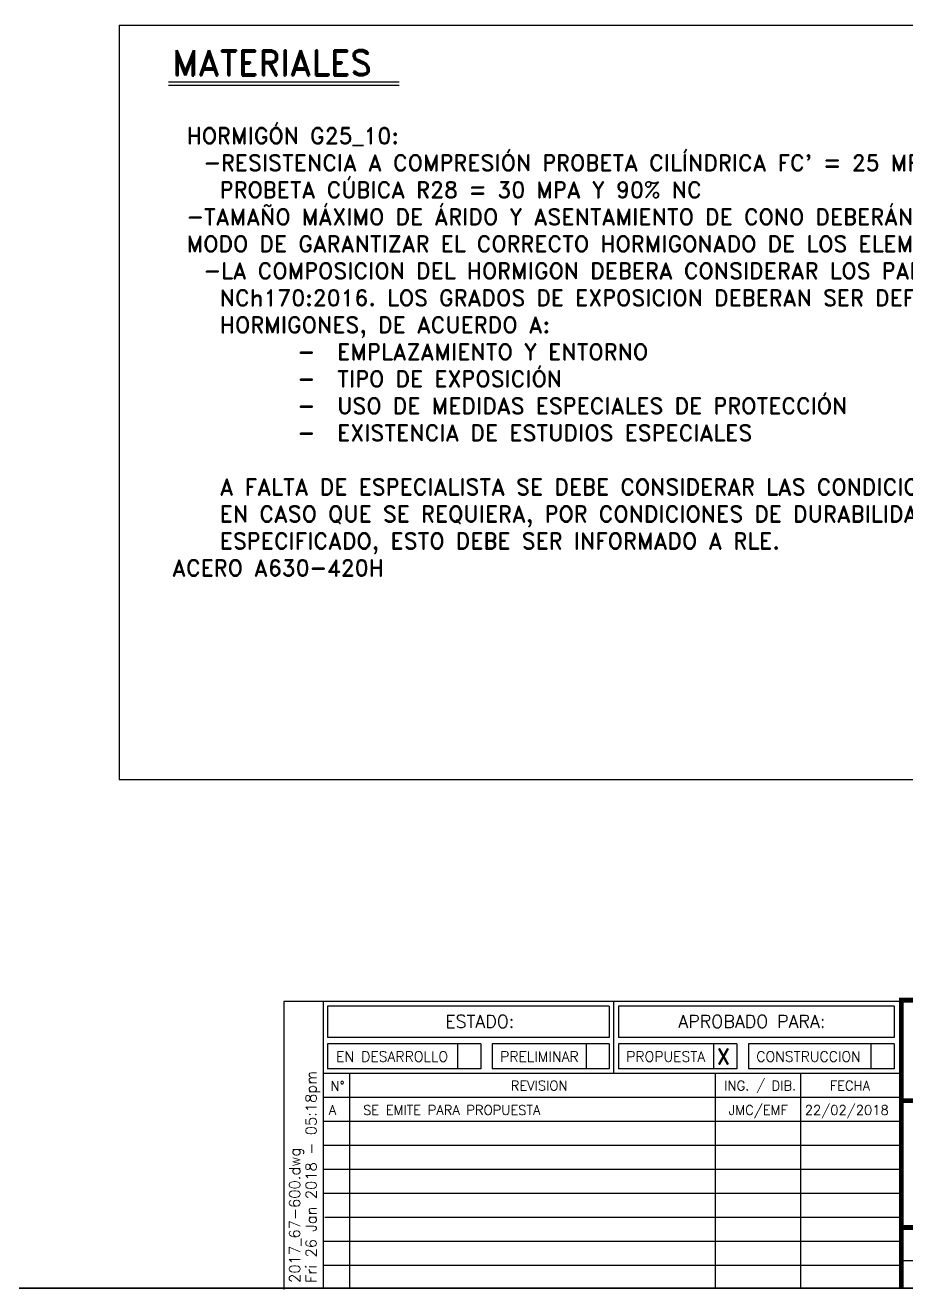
# Model space of a CAD drawing. Extents: x -6066 to 8175, y -13042 to 14234.
# Drawn here: x 3977 to 4895, y 66 to 1383 of the extents above; entities that cross this region are included whole.
import ezdxf
from ezdxf.enums import TextEntityAlignment as Align

# ---------------------------------------------------------------- set-up
doc = ezdxf.new("R2010")
doc.units = 0
doc.header["$LTSCALE"] = 30
doc.header["$MEASUREMENT"] = 0
doc.layers.get('0').update_dxf_attribs({"linetype": 'CONTINUOUS'})
for name, color, linetype in [('FORMATO', 7, 'CONTINUOUS'), ('RLA-FORMATO', 7, 'CONTINUOUS'), ('RLA-TEXTOS2', 6, 'CONTINUOUS')]:
    doc.layers.add(name, color=color, linetype=linetype)
doc.styles.add('ROMAND', font='romand', dxfattribs={"height": 31.5})
doc.styles.add('ROMANS', font='romans.shx', dxfattribs={"height": 11.25})

# ---------------------------------------------------------------- blocks, each defined once
blk = doc.blocks.new('viñeta-rl')
at = {"layer": 'RLA-FORMATO', "color": 2, "linetype": 'Continuous'}
for p, q in [((-797.5, 298.8), (-1441, 298.8)), ((-1441, 298.8), (-1441, -1.2)), ((-1400, 298.8), (-1400, 0)), ((-1395.5, 293.8), (-1395.5, 261.3)), ((-1101.9, 293.8), (-1395.5, 293.8)), ((-1101.9, 293.8), (-1101.9, 261.3)), ((-805.2, 293.8), (-1092.3, 293.8)), ((-1092.3, 293.8), (-1092.3, 261.3)), ((-805.2, 293.8), (-805.2, 261.3)), ((-1101.9, 261.3), (-1395.5, 261.3)), ((-1395.5, 254.6), (-1395.5, 228.6)), ((-1235.8, 254.6), (-1395.5, 254.6)), ((-1223.8, 254.6), (-1223.8, 228.6)), ((-1101.9, 254.6), (-1223.8, 254.6)), ((-805.2, 261.3), (-1092.3, 261.3)), ((-969, 254.6), (-1092.3, 254.6)), ((-805.2, 254.6), (-957, 254.6)), ((-1235.8, 228.6), (-1395.5, 228.6)), ((-1101.9, 228.6), (-1223.8, 228.6)), ((-969, 228.6), (-1092.3, 228.6)), ((-805.2, 228.6), (-957, 228.6)), ((-797.5, 223.6), (-1400, 223.6)), ((-1372.5, 223.6), (-1372.5, 0)), ((-991.5, 223.6), (-991.5, 0)), ((-902.5, 223.6), (-902.5, 0)), ((-797.5, 198.6), (-1400, 198.6)), ((-797.5, 173.6), (-1400, 173.6)), ((-797.5, 148.6), (-1400, 148.6)), ((-797.5, 123.6), (-1400, 123.6)), ((-797.5, 98.6), (-1400, 98.6)), ((-795.7, 73.6), (-1398.2, 73.6)), ((-797.5, 48.6), (-1400, 48.6)), ((-797.5, 28.8), (-300, 28.8)), ((-797.5, 23.6), (-1400, 23.6))]:
    blk.add_line(p, q, dxfattribs=at)
at = {"layer": 'RLA-FORMATO', "color": 3}
blk.add_line((-1097.1, 223.6), (-1097.1, 298.8), dxfattribs=at)
at = {"layer": 'RLA-FORMATO', "color": 2}
for p, q in [((-1260, 254.6), (-1260, 228.6)), ((-1235.8, 254.6), (-1235.8, 228.6)), ((-1126.1, 254.6), (-1126.1, 228.6)), ((-1101.9, 254.6), (-1101.9, 228.6)), ((-1092.3, 254.6), (-1092.3, 228.6)), ((-993.2, 254.6), (-993.2, 228.6)), ((-969, 254.6), (-969, 228.6)), ((-957, 254.6), (-957, 228.6)), ((-829.4, 254.6), (-829.4, 228.6)), ((-805.2, 254.6), (-805.2, 228.6))]:
    blk.add_line(p, q, dxfattribs=at)
at = {"layer": 'RLA-FORMATO', "color": 5, "const_width": 5}
for points in [[(0, 300), (-797.5, 300), (-797.5, 0)], [(0, 195.3), (-797.5, 195.3)], [(0, 63.3), (-797.5, 63.3)]]:
    blk.add_lwpolyline(points, dxfattribs=at)
at = {"layer": 'RLA-FORMATO', "color": 5, "style": 'ROMAND'}
for s, height, p in [('ESTADO:', 13.33, (-1236.9, 277.9)), ('APROBADO PARA:', 13.333, (-953.4, 277.9))]:
    blk.add_text(s, height=height, dxfattribs=at).set_placement(p, align=Align.MIDDLE)
at = {"layer": 'RLA-FORMATO', "color": 4, "style": 'ROMAND'}
for s, height, p in [('EN DESARROLLO', 10.667, (-1328.2, 241.3)), ('PRELIMINAR', 10.67, (-1174.7, 241.3)), ('PROPUESTA', 10.67, (-1043.1, 241.3)), ('CONSTRUCCION', 10.667, (-894.3, 241.3))]:
    blk.add_text(s, height=height, dxfattribs=at).set_placement(p, align=Align.MIDDLE)
at = {"layer": 'RLA-FORMATO', "color": 3, "linetype": 'Continuous', "style": 'ROMAND'}
blk.add_text('N%%D', height=10, dxfattribs=at).set_placement((-1385, 202.6), align=Align.BOTTOM_CENTER)
for s, p in [('REVISION', (-1175, 211.1)), ('ING.', (-969, 211.1)), ('/', (-944, 211.1)), ('DIB.', (-920, 211.1)), ('FECHA', (-851.2, 211.1))]:
    blk.add_text(s, height=10, dxfattribs=at).set_placement(p, align=Align.MIDDLE)
at = {"layer": 'RLA-FORMATO', "color": 4, "style": 'ROMAND'}
for tag, p in [('DESAR', (-1255.8, 233.3)), ('PRELIM', (-1123.1, 233.3)), ('PROP', (-989.6, 233.3)), ('CONST', (-823.7, 233.3))]:
    blk.add_attdef(tag, p, '', height=16, dxfattribs=at)
at = {"layer": 'RLA-FORMATO', "color": 2, "style": 'ROMANS'}
for tag, p, height in [('REVNO1', (-1394.1, 180.6), 10), ('DETNO1', (-1358.4, 180.6), 10), ('FECHA1', (-880.5, 180.6), 10), ('REVNO2', (-1394.1, 155.6), 10), ('DETNO2', (-1358.4, 155.6), 10), ('FECHA2', (-880.5, 155.6), 10), ('REVNO3', (-1394.1, 130.6), 10), ('DETNO3', (-1358.4, 130.6), 10), ('FECHA3', (-880.5, 130.6), 10), ('REVNO4', (-1394.1, 105.6), 10), ('DETNO4', (-1358.4, 105.6), 10), ('FECHA4', (-880.5, 105.6), 10), ('REVNO5', (-1394.1, 80.6), 11.2), ('DETNO5', (-1358.4, 80.6), 10), ('FECHA5', (-880.5, 80.6), 10), ('REVNO6', (-1392.3, 55.6), 10), ('DETNO6', (-1356.6, 55.6), 10), ('FECHA6', (-878.7, 55.6), 10), ('REVNO7', (-1394.1, 30.6), 10), ('DETNO7', (-1358.4, 30.6), 10), ('FECHA7', (-880.5, 30.6), 10), ('INGENIERO', (-741.1, 33.4), 10), ('DIBUJANTE', (-571.6, 33.4), 10), ('REVNO8', (-1394.1, 8.6), 10), ('DETNO8', (-1358.4, 8.6), 10), ('FECHA8', (-880.5, 8.6), 10), ('PROYECTISTA', (-740.9, 4.8), 10), ('INGENIERO', (-568.6, 4.6), 10)]:
    blk.add_attdef(tag, p, '', height=height, dxfattribs=at)
for tag, p in [('PERSNO1', (-946.6, 180.6)), ('PERSNO2', (-946.6, 155.6)), ('PERSNO3', (-946.6, 130.6)), ('PERSNO4', (-946.6, 105.6)), ('PERSNO5', (-946.6, 80.6)), ('PERSNO6', (-946.6, 55.6)), ('PERSNO7', (-946.6, 30.6)), ('PERSNO8', (-946.6, 8.6))]:
    blk.add_attdef(tag, text='', height=10, dxfattribs=at).set_placement(p, align=Align.CENTER)
at = {"layer": 'RLA-FORMATO', "color": 5, "style": 'ROMAND'}
blk.add_attdef('PROYECTO', text='', height=16.9, dxfattribs=at).set_placement((-289.2, 165), align=Align.MIDDLE)
for tag, p in [('TITULO1', (-568, 108.2)), ('TITULO2', (-568, 74.2))]:
    blk.add_attdef(tag, p, '', height=20, dxfattribs=at)
at = {"layer": 'RLA-FORMATO', "color": 2, "style": 'ROMANS'}
for tag, p in [('NOMARCH', (-1424, 5.5)), ('FECHA', (-1406.9, 5.5))]:
    blk.add_attdef(tag, p, '', height=11.2, rotation=90, dxfattribs=at)
at = {"layer": 'RLA-FORMATO', "color": 5, "style": 'ROMAND', "width": 0.967839}
blk.add_attdef('NUMERO', text='', height=24, dxfattribs=at).set_placement((-290.3, 13.3), (-62.4, 13.3), align=Align.FIT)
at = {"layer": 'RLA-FORMATO', "color": 5, "style": 'ROMAND', "flags": 12}
blk.add_attdef('REVISION', text='', height=24, dxfattribs=at).set_placement((-24.5, 25.3), align=Align.MIDDLE)

msp = doc.modelspace()

# ---------------------------------------------------------------- linework, layer by layer
at = {"layer": 'RLA-FORMATO', "color": 2, "linetype": 'Continuous'}
for p, q in [((4074.35, 1383.41), (5648.38, 1383.41)), ((4074.35, 1383.41), (4074.35, 597.83)), ((4074.35, 597.83), (5648.38, 597.83))]:
    msp.add_line(p, q, dxfattribs=at)
at = {"layer": 'RLA-FORMATO', "color": 6, "linetype": 'Continuous'}
for p, q in [((-58.1, 68.1), (5686.9, 68.1)), ((5686.9, 68.1), (426.9, 68.1))]:
    msp.add_line(p, q, dxfattribs=at)
at = {"layer": 'RLA-TEXTOS2', "color": 6}
for p, q in [((4125.61, 1324.7), (4365.99, 1324.7)), ((4125.61, 1320.95), (4365.99, 1320.95))]:
    msp.add_line(p, q, dxfattribs=at)

# ---------------------------------------------------------------- block references
at = {"layer": 'RLA-FORMATO'}
ref = msp.add_blockref('viñeta-rl', (5686.9, 68.1), dxfattribs=at)
ref.add_attrib('NOMARCH', '2017_67-600.dwg', (4262.86, 73.63), dxfattribs={"layer": '0', "color": 2, "height": 11.25, "rotation": 90, "style": 'ROMANS'})
ref.add_attrib('FECHA', 'Fri 26 Jan 2018 - 05:18pm', (4279.95, 73.63), dxfattribs={"layer": '0', "color": 2, "height": 11.25, "rotation": 90, "style": 'ROMANS'})
ref.add_attrib('PROP', 'X', (4697.26, 301.36), dxfattribs={"layer": 'FORMATO', "color": 4, "height": 16, "style": 'ROMAND'})
ref.add_attrib('REVNO1', 'A', (4292.82, 248.75), dxfattribs={"layer": 'FORMATO', "color": 2, "height": 10, "style": 'ROMANS'})
ref.add_attrib('DETNO1', 'SE EMITE PARA PROPUESTA', (4328.5, 248.75), dxfattribs={"layer": 'FORMATO', "color": 2, "height": 10, "style": 'ROMANS'})
ref.add_attrib('PERSNO1', 'JMC/EMF', dxfattribs={"layer": 'FORMATO', "color": 2, "height": 10, "style": 'ROMANS'}).set_placement((4740.29, 248.75), align=Align.CENTER)
ref.add_attrib('FECHA1', '22/02/2018', (4788.7, 248.75), dxfattribs={"layer": 'FORMATO', "color": 2, "height": 10, "style": 'ROMANS'})

# ---------------------------------------------------------------- texts
at = {"layer": 'RLA-FORMATO', "color": 3, "insert": (4094.8, 1276.82), "char_height": 16.87498, "width": 1493.0396, "attachment_point": 1, "style": 'ROMAND'}
msp.add_mtext("\\pl49.781;HORMIGÓN G25_10:\\P\\pi-16.875,l84.375;-RESISTENCIA A COMPRESIÓN PROBETA CILÍNDRICA FC' = 25 MPA, EQUIVALENTE A RESISTENCIA A COMPRESIÓN PROBETA CÚBICA R28 = 30 MPA Y 90% NC \\P\\pi0,l49.781;-TAMAÑO MÁXIMO DE ÁRIDO Y ASENTAMIENTO DE CONO DEBERÁN SER DEFINIDOS POR LA CONSTRUCTORA DE MODO DE GARANTIZAR EL CORRECTO HORMIGONADO DE LOS ELEMENTOS.\\P\\pi-16.875,l84.375;-LA COMPOSICION DEL HORMIGON DEBERA CONSIDERAR LOS PARAMETROS DE DURABILIDAD ESTABLECIDOS EN NCh170:2016. LOS GRADOS DE EXPOSICION DEBERAN SER DEFINIDOS POR UN ESPECIALISTA EN MATERIA DE HORMIGONES, DE ACUERDO A:\\P\\pi0,l49.781;          -  EMPLAZAMIENTO Y ENTORNO\\P          -  TIPO DE EXPOSICIÓN\\P          -  USO DE MEDIDAS ESPECIALES DE PROTECCIÓN\\P          -  EXISTENCIA DE ESTUDIOS ESPECIALES\\P\\P\\pl84.375;A FALTA DE ESPECIALISTA SE DEBE CONSIDERAR LAS CONDICIONES MAS SEVERAS ESTABLECIDAS EN NCh170:2016.\\PEN CASO QUE SE REQUIERA, POR CONDICIONES DE DURABILIDAD, UN HORMIGON DE GRADO SUPERIOR AL ESPECIFICADO, ESTO DEBE SER INFORMADO A RLE.\\P\\pl0;   ACERO A630-420H", dxfattribs=at)
at = {"layer": 'RLA-TEXTOS2', "color": 6, "style": 'ROMAND'}
msp.add_text('MATERIALES', height=26.25, dxfattribs=at).set_placement((4129.49, 1331.13))

doc.saveas('drawing.dxf')
